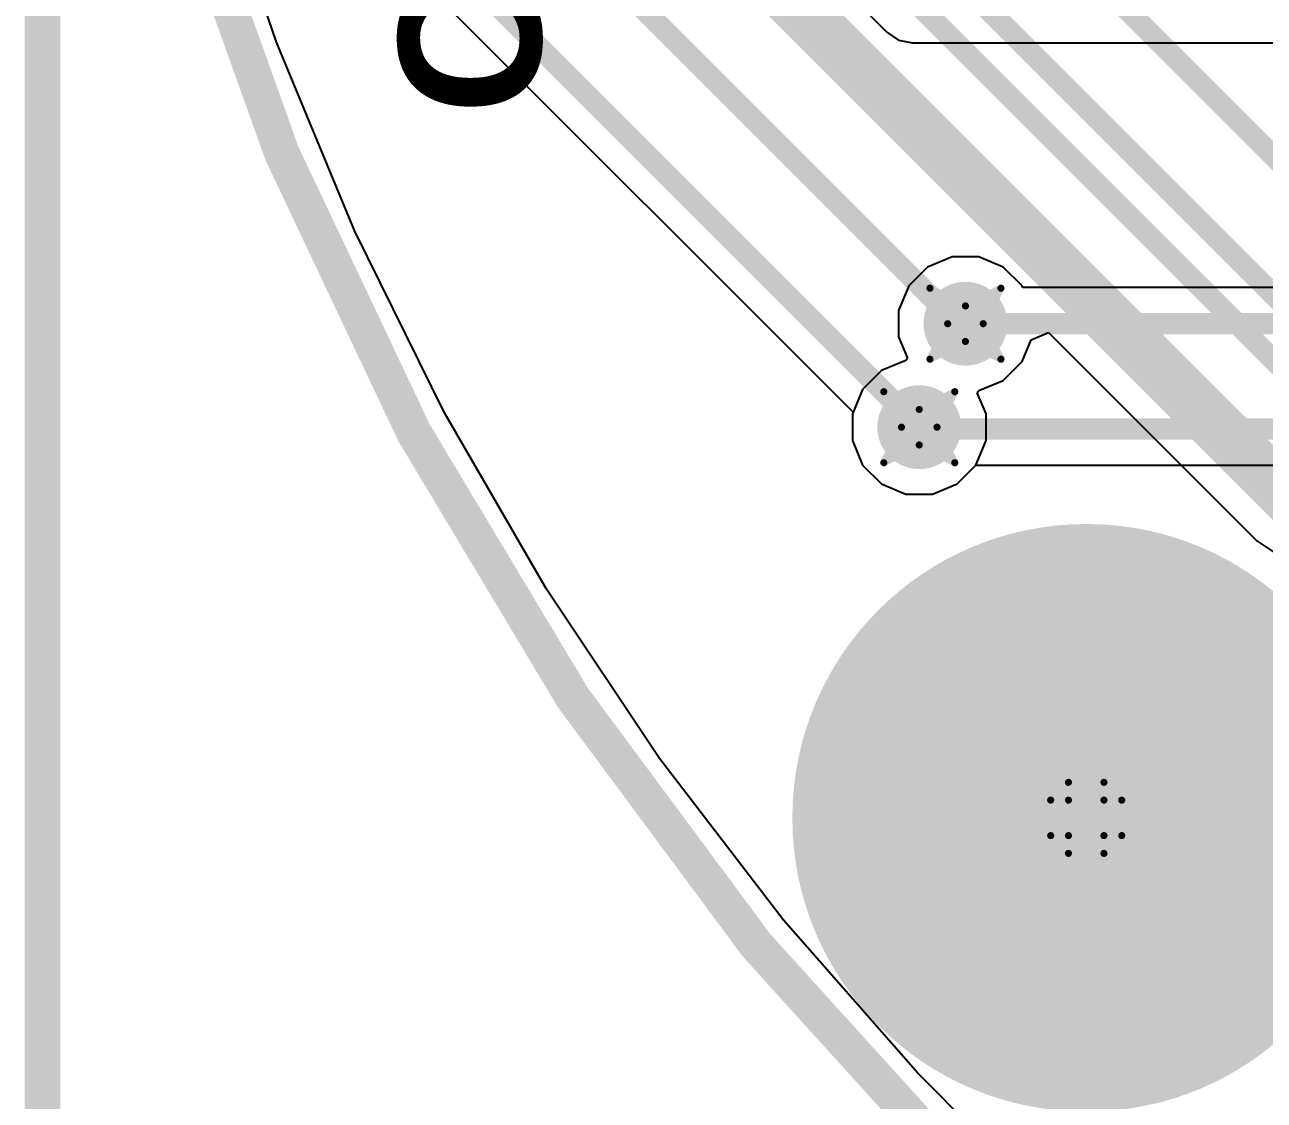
# Model space of a CAD drawing. Header units: inches. Extents: x -8 to 384, y -12 to 64.
# Drawn here: x -7.59 to 1.27, y -2.02 to 5.67 of the extents above; entities that cross this region are included whole.
import ezdxf

# ---------------------------------------------------------------- set-up
doc = ezdxf.new("R2010")
doc.units = ezdxf.units.IN
for name, color, linetype in [('Board_outline', 216, 'Continuous'), ('Bottom Layer', 5, 'Continuous'), ('Bottom Overlay', 54, 'Continuous'), ('Bottom Solder', 6, 'Continuous'), ('Dimension', 6, 'Continuous'), ('Drill Drawing', 1, 'Continuous'), ('Multi-Layer', 9, 'Continuous'), ('Pad Holes', 156, 'Continuous'), ('Top Layer', 1, 'Continuous'), ('Top Solder', 216, 'Continuous'), ('Via Holes', 16, 'Continuous')]:
    doc.layers.add(name, color=color, linetype=linetype)
doc.styles.add('Arial_Bold', font='', dxfattribs={"height": 0.2})
doc.styles.get('Arial_Bold').set_extended_font_data('Arial', bold=True)

msp = doc.modelspace()

# ---------------------------------------------------------------- hatches: boundary and pattern name
at = {"layer": 'Bottom Layer'}
h = msp.add_hatch(color=5, dxfattribs=at)
edge = h.paths.add_edge_path()
edge.add_arc((-0.8636, 3.5342), 0.3, 0, 360)
h = msp.add_hatch(color=5, dxfattribs=at)
edge = h.paths.add_edge_path()
edge.add_arc((-1.1938, 2.794), 0.3, 0, 360)
h = msp.add_hatch(color=5, dxfattribs=at)
edge = h.paths.add_edge_path()
edge.add_arc((0, 0), 2, 0, 360)
at = {"layer": 'Bottom Solder'}
h = msp.add_hatch(color=6, dxfattribs=at)
edge = h.paths.add_edge_path()
edge.add_arc((0, 0), 2.1016, 0, 360)
at = {"layer": 'Multi-Layer'}
h = msp.add_hatch(color=9, dxfattribs=at)
edge = h.paths.add_edge_path()
edge.add_arc((0, 0), 2, 0, 360)
at = {"layer": 'Pad Holes'}
h = msp.add_hatch(color=7, dxfattribs=at)
edge = h.paths.add_edge_path()
edge.add_arc((0, 0), 1.25, 0, 360)
at = {"layer": 'Top Layer'}
h = msp.add_hatch(color=1, dxfattribs=at)
edge = h.paths.add_edge_path()
edge.add_arc((-0.8636, 3.5342), 0.3, 0, 360)
h = msp.add_hatch(color=1, dxfattribs=at)
edge = h.paths.add_edge_path()
edge.add_arc((-1.1938, 2.794), 0.3, 0, 360)
h = msp.add_hatch(color=1, dxfattribs=at)
edge = h.paths.add_edge_path()
edge.add_arc((0, 0), 2, 0, 360)
at = {"layer": 'Top Solder'}
h = msp.add_hatch(color=216, dxfattribs=at)
edge = h.paths.add_edge_path()
edge.add_arc((0, 0), 2.1016, 0, 360)
at = {"layer": 'Via Holes'}
h = msp.add_hatch(color=7, dxfattribs=at)
edge = h.paths.add_edge_path()
edge.add_arc((-0.8636, 3.5342), 0.15, 0, 360)
h = msp.add_hatch(color=7, dxfattribs=at)
edge = h.paths.add_edge_path()
edge.add_arc((-1.1938, 2.794), 0.15, 0, 360)

# ---------------------------------------------------------------- linework, layer by layer
at = {"layer": 'Board_outline', "const_width": 0.254}
msp.add_lwpolyline([(37.5368, 13.3604, 1), (-7.4632, 13.3604, 1)], format="xyb", close=True, dxfattribs=at)
at = {"layer": 'Bottom Layer'}
for p, q in [((-6.1775, 7.4115), (-1.6668, 2.9007)), ((-5.7899, 5.5472), (-6.2579, 6.9261)), ((-5.2326, 4.2018), (-5.7899, 5.5472)), ((-4.5885, 2.8958), (-5.2326, 4.2018)), ((-0.3947, 3.4178), (-0.2685, 3.4712)), ((-0.2685, 3.4712), (1.2204, 1.9824)), ((-0.4585, 3.2636), (-0.3947, 3.4178)), ((-0.5929, 3.1292), (-0.4585, 3.2636)), ((-0.7686, 3.0564), (-0.5929, 3.1292)), ((-0.7789, 3.0409), (-0.7686, 3.0564)), ((-0.716, 2.889), (-0.7789, 3.0409)), ((-3.8605, 1.6347), (-4.5885, 2.8958)), ((-1.6668, 2.9007), (-1.6716, 2.889)), ((-1.6716, 2.889), (-1.6716, 2.699)), ((-0.716, 2.699), (-0.716, 2.889)), ((-1.6716, 2.699), (-1.5989, 2.5233)), ((-0.7887, 2.5233), (-0.716, 2.699)), ((-1.5989, 2.5233), (-1.4645, 2.3889)), ((-0.9231, 2.3889), (-0.7887, 2.5233)), ((-1.4645, 2.3889), (-1.2888, 2.3162)), ((-1.2888, 2.3162), (-1.0988, 2.3162)), ((-1.0988, 2.3162), (-0.9231, 2.3889)), ((1.2204, 1.9824), (1.3422, 1.901)), ((-3.0514, 0.4239), (-3.8605, 1.6347)), ((-2.165, -0.7313), (-3.0514, 0.4239)), ((-1.2048, -1.8261), (-2.165, -0.7313)), ((-0.1751, -2.8558), (-1.2048, -1.8261))]:
    msp.add_line(p, q, dxfattribs=at)
for points, const_width in [([(-3.1496, 9.2202), (1.7526, 4.318)], 0.1524), ([(-4.9815, 8.7153), (-0.9635, 4.6973)], 0.381), ([(-4.262, 8.875), (1.9206, 2.6924)], 0.1524), ([(-3.7592, 8.8392), (2.0574, 3.0226)], 0.1524), ([(-5.426, 8.0422), (-0.8908, 3.507)], 0.1524), ([(-5.9944, 7.5946), (-1.1938, 2.794)], 0.1524), ([(-0.9635, 4.6973), (1.4859, 2.2479)], 0.381)]:
    msp.add_lwpolyline(points, dxfattribs=dict(at, const_width=const_width))
for points, const_width in [([(-1.0588, 4.6973, 1), (-0.8683, 4.6973, 1)], 0.1905), ([(-1.0588, 4.6973, 1), (-0.8683, 4.6973, 1)], 0.1905), ([(-0.9289, 3.507, 1), (-0.8527, 3.507, 1)], 0.0762), ([(-1.2319, 2.794, 1), (-1.1557, 2.794, 1)], 0.0762)]:
    msp.add_lwpolyline(points, format="xyb", close=True, dxfattribs=dict(at, const_width=const_width))
at = {"layer": 'Dimension', "const_width": 0.254}
msp.add_lwpolyline([(-7.4632, -10.922), (-7.4632, 12.9794)], dxfattribs=at)
at = {"layer": 'Drill Drawing', "const_width": 0.0508}
for points in [[(-1.1176, 3.7882), (-0.8636, 3.6612)], [(-1.1176, 3.7882), (-0.9906, 3.5342)], [(-0.8636, 3.6612), (-0.6096, 3.7882)], [(-0.7366, 3.5342), (-0.6096, 3.7882)], [(-1.1176, 3.2802), (-0.9906, 3.5342)], [(-0.7366, 3.5342), (-0.6096, 3.2802)], [(-1.1176, 3.2802), (-0.8636, 3.4072)], [(-0.8636, 3.4072), (-0.6096, 3.2802)], [(-1.4478, 3.048), (-1.1938, 2.921)], [(-1.4478, 3.048), (-1.3208, 2.794)], [(-1.1938, 2.921), (-0.9398, 3.048)], [(-1.0668, 2.794), (-0.9398, 3.048)], [(-1.4478, 2.54), (-1.3208, 2.794)], [(-1.0668, 2.794), (-0.9398, 2.54)], [(-1.4478, 2.54), (-1.1938, 2.667)], [(-1.1938, 2.667), (-0.9398, 2.54)], [(-0.127, 0.127), (-0.127, 0.254)], [(-0.127, 0.254), (0.127, 0.254)], [(0.127, 0.127), (0.127, 0.254)], [(-0.254, -0.127), (-0.254, 0.127)], [(-0.254, 0.127), (-0.127, 0.127)], [(0.127, 0.127), (0.254, 0.127)], [(0.254, -0.127), (0.254, 0.127)], [(-0.254, -0.127), (-0.127, -0.127)], [(-0.127, -0.254), (-0.127, -0.127)], [(0.127, -0.127), (0.254, -0.127)], [(0.127, -0.254), (0.127, -0.127)], [(-0.127, -0.254), (0.127, -0.254)]]:
    msp.add_lwpolyline(points, dxfattribs=at)
at = {"layer": 'Drill Drawing', "const_width": 0.0254}
for points in [[(-1.1303, 3.7882, 1), (-1.1049, 3.7882, 1)], [(-1.1303, 3.7882, 1), (-1.1049, 3.7882, 1)], [(-0.6223, 3.7882, 1), (-0.5969, 3.7882, 1)], [(-0.6223, 3.7882, 1), (-0.5969, 3.7882, 1)], [(-0.8763, 3.6612, 1), (-0.8509, 3.6612, 1)], [(-0.8763, 3.6612, 1), (-0.8509, 3.6612, 1)], [(-1.0033, 3.5342, 1), (-0.9779, 3.5342, 1)], [(-1.0033, 3.5342, 1), (-0.9779, 3.5342, 1)], [(-0.7493, 3.5342, 1), (-0.7239, 3.5342, 1)], [(-0.7493, 3.5342, 1), (-0.7239, 3.5342, 1)], [(-0.8763, 3.4072, 1), (-0.8509, 3.4072, 1)], [(-0.8763, 3.4072, 1), (-0.8509, 3.4072, 1)], [(-1.1303, 3.2802, 1), (-1.1049, 3.2802, 1)], [(-1.1303, 3.2802, 1), (-1.1049, 3.2802, 1)], [(-0.6223, 3.2802, 1), (-0.5969, 3.2802, 1)], [(-0.6223, 3.2802, 1), (-0.5969, 3.2802, 1)], [(-1.4605, 3.048, 1), (-1.4351, 3.048, 1)], [(-1.4605, 3.048, 1), (-1.4351, 3.048, 1)], [(-0.9525, 3.048, 1), (-0.9271, 3.048, 1)], [(-0.9525, 3.048, 1), (-0.9271, 3.048, 1)], [(-1.2065, 2.921, 1), (-1.1811, 2.921, 1)], [(-1.2065, 2.921, 1), (-1.1811, 2.921, 1)], [(-1.3335, 2.794, 1), (-1.3081, 2.794, 1)], [(-1.3335, 2.794, 1), (-1.3081, 2.794, 1)], [(-1.0795, 2.794, 1), (-1.0541, 2.794, 1)], [(-1.0795, 2.794, 1), (-1.0541, 2.794, 1)], [(-1.2065, 2.667, 1), (-1.1811, 2.667, 1)], [(-1.2065, 2.667, 1), (-1.1811, 2.667, 1)], [(-1.4605, 2.54, 1), (-1.4351, 2.54, 1)], [(-1.4605, 2.54, 1), (-1.4351, 2.54, 1)], [(-0.9525, 2.54, 1), (-0.9271, 2.54, 1)], [(-0.9525, 2.54, 1), (-0.9271, 2.54, 1)], [(-0.1397, 0.254, 1), (-0.1143, 0.254, 1)], [(-0.1397, 0.254, 1), (-0.1143, 0.254, 1)], [(0.1143, 0.254, 1), (0.1397, 0.254, 1)], [(0.1143, 0.254, 1), (0.1397, 0.254, 1)], [(-0.2667, 0.127, 1), (-0.2413, 0.127, 1)], [(-0.2667, 0.127, 1), (-0.2413, 0.127, 1)], [(-0.1397, 0.127, 1), (-0.1143, 0.127, 1)], [(-0.1397, 0.127, 1), (-0.1143, 0.127, 1)], [(0.1143, 0.127, 1), (0.1397, 0.127, 1)], [(0.1143, 0.127, 1), (0.1397, 0.127, 1)], [(0.2413, 0.127, 1), (0.2667, 0.127, 1)], [(0.2413, 0.127, 1), (0.2667, 0.127, 1)], [(-0.2667, -0.127, 1), (-0.2413, -0.127, 1)], [(-0.2667, -0.127, 1), (-0.2413, -0.127, 1)], [(-0.1397, -0.127, 1), (-0.1143, -0.127, 1)], [(-0.1397, -0.127, 1), (-0.1143, -0.127, 1)], [(0.1143, -0.127, 1), (0.1397, -0.127, 1)], [(0.1143, -0.127, 1), (0.1397, -0.127, 1)], [(0.2413, -0.127, 1), (0.2667, -0.127, 1)], [(0.2413, -0.127, 1), (0.2667, -0.127, 1)], [(-0.1397, -0.254, 1), (-0.1143, -0.254, 1)], [(-0.1397, -0.254, 1), (-0.1143, -0.254, 1)], [(0.1143, -0.254, 1), (0.1397, -0.254, 1)], [(0.1143, -0.254, 1), (0.1397, -0.254, 1)]]:
    msp.add_lwpolyline(points, format="xyb", close=True, dxfattribs=at)
at = {"layer": 'Top Layer'}
for p, q in [((-5.7899, 5.5472), (-6.2579, 6.9261)), ((-2.7231, 6.9162), (-1.4256, 5.6187)), ((-1.4256, 5.6187), (-1.3416, 5.5625)), ((-5.2326, 4.2018), (-5.7899, 5.5472)), ((-1.3416, 5.5625), (-1.2425, 5.5428)), ((-1.2425, 5.5428), (1.9412, 5.5428)), ((-4.5885, 2.8958), (-5.2326, 4.2018)), ((-0.9586, 4.012), (-1.1343, 3.9393)), ((-0.7686, 4.012), (-0.9586, 4.012)), ((-0.5929, 3.9393), (-0.7686, 4.012)), ((-1.1343, 3.9393), (-1.2687, 3.8049)), ((-0.4585, 3.8049), (-0.5929, 3.9393)), ((-1.2687, 3.8049), (-1.3414, 3.6292)), ((-0.4537, 3.7932), (-0.4585, 3.8049)), ((1.3967, 3.7932), (-0.4537, 3.7932)), ((-1.3414, 3.6292), (-1.3414, 3.4392)), ((-1.3414, 3.4392), (-1.2785, 3.2873)), ((-1.2785, 3.2873), (-1.2888, 3.2718)), ((-1.4645, 3.1991), (-1.5989, 3.0647)), ((-1.2888, 3.2718), (-1.4645, 3.1991)), ((-1.5989, 3.0647), (-1.6716, 2.889)), ((-3.8605, 1.6347), (-4.5885, 2.8958)), ((-1.6716, 2.889), (-1.6716, 2.699)), ((-1.6716, 2.699), (-1.5989, 2.5233)), ((-1.5989, 2.5233), (-1.4645, 2.3889)), ((-0.9231, 2.3889), (-0.7898, 2.5223)), ((-0.7898, 2.5223), (1.7088, 2.5223)), ((-1.4645, 2.3889), (-1.2888, 2.3162)), ((-1.2888, 2.3162), (-1.0988, 2.3162)), ((-1.0988, 2.3162), (-0.9231, 2.3889)), ((-3.0514, 0.4239), (-3.8605, 1.6347)), ((-2.165, -0.7313), (-3.0514, 0.4239)), ((-1.2048, -1.8261), (-2.165, -0.7313)), ((-0.1751, -2.8558), (-1.2048, -1.8261))]:
    msp.add_line(p, q, dxfattribs=at)
for points, const_width in [([(-0.8636, 3.5342), (1.5712, 3.5342)], 0.1524), ([(-1.1938, 2.794), (-1.1811, 2.7813)], 0.1524), ([(-1.1811, 2.7813), (1.8161, 2.7813)], 0.1524), ([(-0.512, 0.571), (-0.0203, 0.0792)], 1.016)]:
    msp.add_lwpolyline(points, dxfattribs=dict(at, const_width=const_width))
for points, const_width in [([(-0.9017, 3.5342, 1), (-0.8255, 3.5342, 1)], 0.0762), ([(-1.2319, 2.794, 1), (-1.1557, 2.794, 1)], 0.0762), ([(-1.2192, 2.7813, 1), (-1.143, 2.7813, 1)], 0.0762), ([(-1.2192, 2.7813, 1), (-1.143, 2.7813, 1)], 0.0762), ([(-0.766, 0.571, 1), (-0.258, 0.571, 1)], 0.508), ([(-0.2743, 0.0792, 1), (0.2337, 0.0792, 1)], 0.508)]:
    msp.add_lwpolyline(points, format="xyb", close=True, dxfattribs=dict(at, const_width=const_width))

# ---------------------------------------------------------------- texts
at = {"layer": 'Bottom Overlay', "style": 'Arial_Bold', "text_generation_flag": 2}
msp.add_text('Control Board-v2.0', height=1.016, rotation=270, dxfattribs=at).set_placement((-4.9161, 5.0283))

doc.saveas('drawing.dxf')
